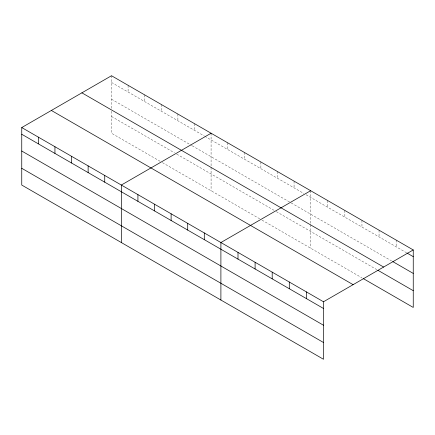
<?xml version="1.0" encoding="UTF-8"?>
<svg xmlns="http://www.w3.org/2000/svg" width="435" height="435" viewBox="0 0 435 435"><rect width="100%" height="100%" fill="white"/><g stroke="black" fill="none" stroke-linecap="round" stroke-linejoin="round"><path stroke-width="0.33" stroke-dasharray="2.17 1.63" d="M111.507 82.443L204.216 135.965M204.787 136.296L303.788 193.455M306.077 194.777L406.41 252.702M111.507 99.202L191.623 145.459M192.199 145.79L290.629 202.618M291.2 202.949L391.592 260.908M111.507 116.471L174.457 152.815M176.746 154.137L274.034 210.306M276.323 211.627L376.775 269.624M160.151 161.32L111.507 133.235L111.507 109.832M162.44 162.641L259.728 218.81M262.017 220.132L361.953 277.829M396.149 240.071L396.149 246.781M379.054 230.202L379.054 236.906M361.953 220.327L361.953 227.037M344.857 210.453L344.857 217.163M327.756 200.584L327.756 207.294M310.655 190.709L310.655 224.145M310.655 224.808L310.655 248.216M294.06 181.129L294.06 187.838M277.465 171.548L277.465 178.258M260.869 161.967L260.869 168.677M244.274 152.386L244.274 159.096M227.679 142.805L227.679 149.509M211.084 133.224L211.084 166.654M211.084 167.323L211.084 190.726M194.488 123.643L194.488 130.348M177.888 114.057L177.888 120.767M161.293 104.476L161.293 111.186M144.697 94.895L144.697 101.605M128.102 85.314L128.102 92.024M111.507 75.733L111.507 109.169"/><path stroke-width="0.65" d="M21.75 127.553L323.493 301.765L323.493 359.267L21.75 185.054L21.75 127.553L111.507 75.733L413.25 249.946L413.25 307.447L363.094 278.487M211.084 133.224L121.327 185.044L121.327 242.545M310.655 190.709L220.898 242.534L220.898 300.036M323.493 301.765L413.25 249.946M406.981 253.029L413.25 256.65M392.729 261.565L413.25 273.414M81.889 92.834L383.632 267.046M377.912 270.282L413.25 290.683M51.368 110.452L353.111 284.664M21.75 134.263L323.493 308.469M21.75 151.021L323.493 325.233M21.75 168.296L323.493 342.503M306.392 291.89L306.392 298.6M289.297 282.021L289.297 288.726M272.196 272.147L272.196 278.857M255.1 262.278L255.1 268.982M237.999 252.403L237.999 259.113M204.303 232.953L204.303 239.658M187.708 223.367L187.708 230.077M171.113 213.786L171.113 220.496M154.517 204.205L154.517 210.915M137.922 194.624L137.922 201.334M104.732 175.463L104.732 182.167M88.131 165.882L88.131 172.586M71.536 156.301L71.536 163.005M54.941 146.715L54.941 153.424M38.345 137.134L38.345 143.844"/></g></svg>
